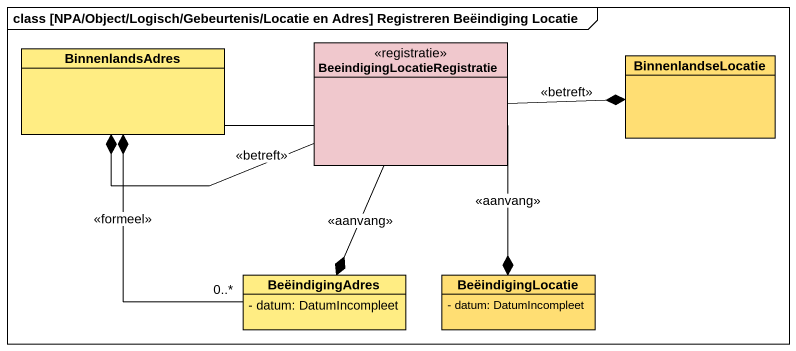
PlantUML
@startuml
mainframe class [NPA/Object/Logisch/Gebeurtenis/Locatie en Adres] Registreren Beëindiging Locatie
hide circle
hide empty members
skinparam classAttributeIconSize 0
class "BeeindigingLocatieRegistratie" as BeeindigingLocatieRegistrati <<registratie>> #F0C8CD
class BinnenlandsAdres #FFED83
class BinnenlandseLocatie #FFDE73
class BeëindigingAdres #FFED83 {
  - datum: DatumIncompleet
}
class BeëindigingLocatie #FFDE73 {
  - datum: DatumIncompleet
}
BeeindigingLocatieRegistrati -left-* BinnenlandsAdres : <<betreft>>
BeeindigingLocatieRegistrati -right-* BinnenlandseLocatie : <<betreft>>
BeeindigingLocatieRegistrati --* BeëindigingAdres : <<aanvang>>
BeeindigingLocatieRegistrati --* BeëindigingLocatie : <<aanvang>>
BeëindigingAdres "0..*" -up-* BinnenlandsAdres : <<formeel>>
@enduml
